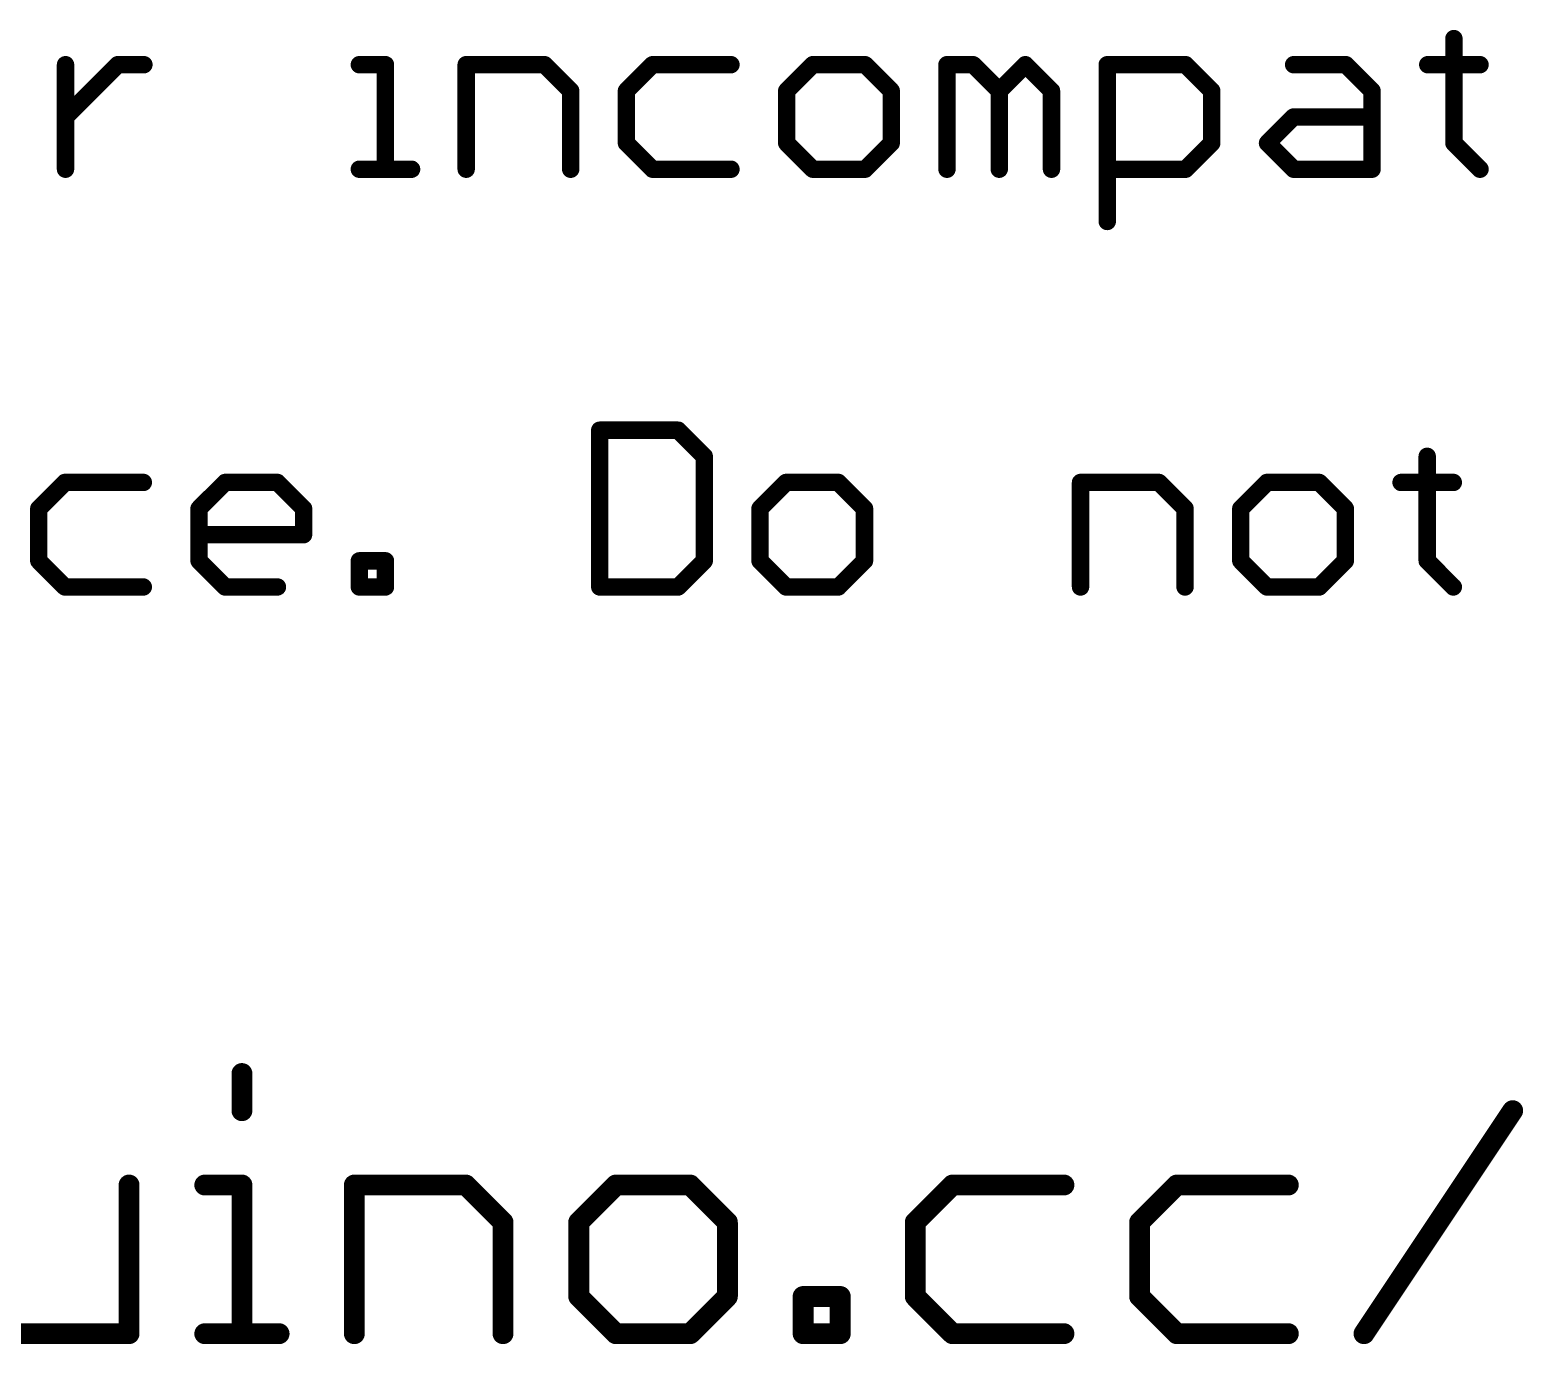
# Model space of a CAD drawing. Extents: x -20 to 130, y -23 to 56.
# Drawn here: x 71.8 to 82.69, y -22.86 to -13.27 of the extents above; entities that cross this region are included whole.
import ezdxf

# ---------------------------------------------------------------- set-up
doc = ezdxf.new("R2010")
doc.units = 0
doc.layers.add('1', color=22, linetype='CONTINUOUS')

msp = doc.modelspace()

# ---------------------------------------------------------------- linework, layer by layer
at = {"layer": '1'}
for points, const_width in [([(82.2202, -13.3342, 1), (82.1567, -13.3342)], 0.0635), ([(72.0897, -13.5249, 1), (72.0262, -13.5249)], 0.0635), ([(72.4393, -13.4931, 1), (72.4393, -13.5566)], 0.0635), ([(72.4617, -13.5473, 1), (72.4168, -13.5024)], 0.0635), ([(72.6299, -13.5566, 1), (72.6299, -13.4931)], 0.0635), ([(74.2018, -13.4931, 1), (74.2018, -13.5566)], 0.0635), ([(74.4242, -13.5249, 1), (74.3607, -13.5249)], 0.0635), ([(74.3925, -13.5566, 1), (74.3925, -13.4931)], 0.0635), ([(74.9814, -13.4931, 1), (74.9814, -13.5566)], 0.0635), ([(75.0132, -13.5249, 1), (74.9497, -13.5249)], 0.0635), ([(75.5759, -13.5024, 1), (75.531, -13.5473)], 0.0635), ([(75.5534, -13.5566, 1), (75.5534, -13.4931)], 0.0635), ([(76.3415, -13.4931, 1), (76.3415, -13.5566)], 0.0635), ([(76.3639, -13.5473, 1), (76.319, -13.5024)], 0.0635), ([(76.9135, -13.5566, 1), (76.9135, -13.4931)], 0.0635), ([(77.5109, -13.4931, 1), (77.5109, -13.5566)], 0.0635), ([(77.5333, -13.5473, 1), (77.4884, -13.5024)], 0.0635), ([(77.9147, -13.5024, 1), (77.8697, -13.5473)], 0.0635), ([(77.8922, -13.5566, 1), (77.8922, -13.4931)], 0.0635), ([(78.5214, -13.5249, 1), (78.4579, -13.5249)], 0.0635), ([(78.4896, -13.4931, 1), (78.4896, -13.5566)], 0.0635), ([(78.7027, -13.5024, 1), (78.6578, -13.5473)], 0.0635), ([(78.6803, -13.5566, 1), (78.6803, -13.4931)], 0.0635), ([(79.084, -13.5024, 1), (79.0391, -13.5473)], 0.0635), ([(79.084, -13.5473, 1), (79.0391, -13.5024)], 0.0635), ([(79.659, -13.4931, 1), (79.659, -13.5566)], 0.0635), ([(79.6908, -13.5249, 1), (79.6273, -13.5249)], 0.0635), ([(80.2534, -13.5024, 1), (80.2085, -13.5473)], 0.0635), ([(80.231, -13.5566, 1), (80.231, -13.4931)], 0.0635), ([(81.0191, -13.4931, 1), (81.0191, -13.5566)], 0.0635), ([(81.4228, -13.5024, 1), (81.3779, -13.5473)], 0.0635), ([(81.4004, -13.5566, 1), (81.4004, -13.4931)], 0.0635), ([(81.9978, -13.4931, 1), (81.9978, -13.5566)], 0.0635), ([(82.3791, -13.5566, 1), (82.3791, -13.4931)], 0.0635), ([(75.7758, -13.7155, 1), (75.7123, -13.7155)], 0.0635), ([(75.7216, -13.738, 1), (75.7665, -13.6931)], 0.0635), ([(76.1826, -13.7155, 1), (76.1191, -13.7155)], 0.0635), ([(76.1284, -13.6931, 1), (76.1733, -13.738)], 0.0635), ([(77.352, -13.7155, 1), (77.2885, -13.7155)], 0.0635), ([(77.2978, -13.6931, 1), (77.3427, -13.738)], 0.0635), ([(78.1146, -13.7155, 1), (78.0511, -13.7155)], 0.0635), ([(78.0604, -13.738, 1), (78.1053, -13.6931)], 0.0635), ([(78.9027, -13.7155, 1), (78.8392, -13.7155)], 0.0635), ([(78.8485, -13.6931, 1), (78.8934, -13.738)], 0.0635), ([(78.8485, -13.738, 1), (78.8934, -13.6931)], 0.0635), ([(79.284, -13.7155, 1), (79.2205, -13.7155)], 0.0635), ([(79.2298, -13.738, 1), (79.2747, -13.6931)], 0.0635), ([(80.4534, -13.7155, 1), (80.3899, -13.7155)], 0.0635), ([(80.3992, -13.738, 1), (80.4441, -13.6931)], 0.0635), ([(81.6228, -13.7155, 1), (81.5593, -13.7155)], 0.0635), ([(81.5686, -13.738, 1), (81.6135, -13.6931)], 0.0635), ([(72.0355, -13.8837, 1), (72.0804, -13.9286)], 0.0635), ([(81.0191, -13.8744, 1), (81.0191, -13.9379)], 0.0635), ([(81.0415, -13.9286, 1), (80.9966, -13.8837)], 0.0635), ([(81.5911, -13.9379, 1), (81.5911, -13.8744)], 0.0635), ([(76.1733, -14.0744, 1), (76.1284, -14.1193)], 0.0635), ([(77.3427, -14.0744, 1), (77.2978, -14.1193)], 0.0635), ([(78.1053, -14.1193, 1), (78.0604, -14.0744)], 0.0635), ([(80.4441, -14.1193, 1), (80.3992, -14.0744)], 0.0635), ([(80.8509, -14.0744, 1), (80.806, -14.1193)], 0.0635), ([(80.806, -14.0744, 1), (80.8509, -14.1193)], 0.0635), ([(82.2109, -14.0744, 1), (82.166, -14.1193)], 0.0635), ([(76.1191, -14.0968, 1), (76.1826, -14.0968)], 0.0635), ([(77.2885, -14.0968, 1), (77.352, -14.0968)], 0.0635), ([(78.0511, -14.0968, 1), (78.1146, -14.0968)], 0.0635), ([(80.3899, -14.0968, 1), (80.4534, -14.0968)], 0.0635), ([(82.1567, -14.0968, 1), (82.2202, -14.0968)], 0.0635), ([(72.0262, -14.2875, 1), (72.0897, -14.2875)], 0.0635), ([(74.2018, -14.2558, 1), (74.2018, -14.3193)], 0.0635), ([(74.3607, -14.2875, 1), (74.4242, -14.2875)], 0.0635), ([(74.5831, -14.3193, 1), (74.5831, -14.2558)], 0.0635), ([(74.9497, -14.2875, 1), (75.0132, -14.2875)], 0.0635), ([(75.7123, -14.2875, 1), (75.7758, -14.2875)], 0.0635), ([(76.3415, -14.2558, 1), (76.3415, -14.3193)], 0.0635), ([(76.319, -14.31, 1), (76.3639, -14.265)], 0.0635), ([(76.9135, -14.3193, 1), (76.9135, -14.2558)], 0.0635), ([(77.5109, -14.2558, 1), (77.5109, -14.3193)], 0.0635), ([(77.4884, -14.31, 1), (77.5333, -14.265)], 0.0635), ([(77.8697, -14.265, 1), (77.9147, -14.31)], 0.0635), ([(77.8922, -14.3193, 1), (77.8922, -14.2558)], 0.0635), ([(78.4579, -14.2875, 1), (78.5214, -14.2875)], 0.0635), ([(78.8392, -14.2875, 1), (78.9027, -14.2875)], 0.0635), ([(79.2205, -14.2875, 1), (79.284, -14.2875)], 0.0635), ([(79.659, -14.2558, 1), (79.659, -14.3193)], 0.0635), ([(80.2085, -14.265, 1), (80.2534, -14.31)], 0.0635), ([(80.231, -14.3193, 1), (80.231, -14.2558)], 0.0635), ([(81.0191, -14.2558, 1), (81.0191, -14.3193)], 0.0635), ([(80.9966, -14.31, 1), (81.0415, -14.265)], 0.0635), ([(81.5593, -14.2875, 1), (81.6228, -14.2875)], 0.0635), ([(81.5911, -14.3193, 1), (81.5911, -14.2558)], 0.0635), ([(82.3567, -14.31, 1), (82.4016, -14.265)], 0.0635), ([(79.6273, -14.6688, 1), (79.6908, -14.6688)], 0.0635), ([(75.9877, -16.1915, 1), (75.9242, -16.1915)], 0.0635), ([(75.9559, -16.1598, 1), (75.9559, -16.2233)], 0.0635), ([(76.5504, -16.1691, 1), (76.5055, -16.214)], 0.0635), ([(76.5279, -16.2233, 1), (76.5279, -16.1598)], 0.0635), ([(76.7503, -16.3822, 1), (76.6868, -16.3822)], 0.0635), ([(76.6961, -16.4046, 1), (76.741, -16.3597)], 0.0635), ([(82.0253, -16.3822, 1), (81.9618, -16.3822)], 0.0635), ([(72.0537, -16.5411, 1), (72.0537, -16.6046)], 0.0635), ([(72.0761, -16.5953, 1), (72.0312, -16.5504)], 0.0635), ([(72.6257, -16.6046, 1), (72.6257, -16.5411)], 0.0635), ([(73.2231, -16.5411, 1), (73.2231, -16.6046)], 0.0635), ([(73.2455, -16.5953, 1), (73.2006, -16.5504)], 0.0635), ([(73.6269, -16.5504, 1), (73.582, -16.5953)], 0.0635), ([(73.6044, -16.6046, 1), (73.6044, -16.5411)], 0.0635), ([(77.316, -16.5411, 1), (77.316, -16.6046)], 0.0635), ([(77.3384, -16.5953, 1), (77.2935, -16.5504)], 0.0635), ([(77.7198, -16.5504, 1), (77.6749, -16.5953)], 0.0635), ([(77.6973, -16.6046, 1), (77.6973, -16.5411)], 0.0635), ([(79.4959, -16.5729, 1), (79.4324, -16.5729)], 0.0635), ([(79.4641, -16.5411, 1), (79.4641, -16.6046)], 0.0635), ([(80.0585, -16.5504, 1), (80.0136, -16.5953)], 0.0635), ([(80.0361, -16.6046, 1), (80.0361, -16.5411)], 0.0635), ([(80.8242, -16.5411, 1), (80.8242, -16.6046)], 0.0635), ([(80.8466, -16.5953, 1), (80.8017, -16.5504)], 0.0635), ([(81.2279, -16.5504, 1), (81.183, -16.5953)], 0.0635), ([(81.2055, -16.6046, 1), (81.2055, -16.5411)], 0.0635), ([(81.8029, -16.5411, 1), (81.8029, -16.6046)], 0.0635), ([(82.1842, -16.6046, 1), (82.1842, -16.5411)], 0.0635), ([(71.8948, -16.7635, 1), (71.8313, -16.7635)], 0.0635), ([(71.8406, -16.7411, 1), (71.8855, -16.786)], 0.0635), ([(73.0642, -16.7635, 1), (73.0007, -16.7635)], 0.0635), ([(73.01, -16.7411, 1), (73.0549, -16.786)], 0.0635), ([(73.8268, -16.7635, 1), (73.7633, -16.7635)], 0.0635), ([(73.7726, -16.786, 1), (73.8175, -16.7411)], 0.0635), ([(77.1571, -16.7635, 1), (77.0936, -16.7635)], 0.0635), ([(77.1029, -16.7411, 1), (77.1478, -16.786)], 0.0635), ([(77.9197, -16.7635, 1), (77.8562, -16.7635)], 0.0635), ([(77.8655, -16.786, 1), (77.9104, -16.7411)], 0.0635), ([(80.2585, -16.7635, 1), (80.195, -16.7635)], 0.0635), ([(80.2043, -16.786, 1), (80.2492, -16.7411)], 0.0635), ([(80.6653, -16.7635, 1), (80.6018, -16.7635)], 0.0635), ([(80.6111, -16.7411, 1), (80.656, -16.786)], 0.0635), ([(81.4279, -16.7635, 1), (81.3644, -16.7635)], 0.0635), ([(81.3737, -16.786, 1), (81.4186, -16.7411)], 0.0635), ([(73.0324, -16.9224, 1), (73.0324, -16.9859)], 0.0635), ([(73.7633, -16.9542, 1), (73.8268, -16.9542)], 0.0635), ([(73.7951, -16.9859, 1), (73.7951, -16.9224)], 0.0635), ([(71.8855, -17.1224, 1), (71.8406, -17.1673)], 0.0635), ([(73.0549, -17.1224, 1), (73.01, -17.1673)], 0.0635), ([(74.2018, -17.1131, 1), (74.2018, -17.1766)], 0.0635), ([(74.2336, -17.1448, 1), (74.1701, -17.1448)], 0.0635), ([(74.4242, -17.1448, 1), (74.3607, -17.1448)], 0.0635), ([(74.3925, -17.1766, 1), (74.3925, -17.1131)], 0.0635), ([(76.741, -17.1673, 1), (76.6961, -17.1224)], 0.0635), ([(77.1478, -17.1224, 1), (77.1029, -17.1673)], 0.0635), ([(77.9104, -17.1673, 1), (77.8655, -17.1224)], 0.0635), ([(80.656, -17.1224, 1), (80.6111, -17.1673)], 0.0635), ([(81.4186, -17.1673, 1), (81.3737, -17.1224)], 0.0635), ([(82.016, -17.1224, 1), (81.9711, -17.1673)], 0.0635), ([(71.8313, -17.1448, 1), (71.8948, -17.1448)], 0.0635), ([(73.0007, -17.1448, 1), (73.0642, -17.1448)], 0.0635), ([(76.6868, -17.1448, 1), (76.7503, -17.1448)], 0.0635), ([(77.0936, -17.1448, 1), (77.1571, -17.1448)], 0.0635), ([(77.8562, -17.1448, 1), (77.9197, -17.1448)], 0.0635), ([(80.6018, -17.1448, 1), (80.6653, -17.1448)], 0.0635), ([(81.3644, -17.1448, 1), (81.4279, -17.1448)], 0.0635), ([(81.9618, -17.1448, 1), (82.0253, -17.1448)], 0.0635), ([(72.0537, -17.3038, 1), (72.0537, -17.3672)], 0.0635), ([(72.0312, -17.358, 1), (72.0761, -17.313)], 0.0635), ([(72.6257, -17.3672, 1), (72.6257, -17.3038)], 0.0635), ([(73.2231, -17.3038, 1), (73.2231, -17.3672)], 0.0635), ([(73.2006, -17.358, 1), (73.2455, -17.313)], 0.0635), ([(73.6044, -17.3672, 1), (73.6044, -17.3038)], 0.0635), ([(74.2018, -17.3038, 1), (74.2018, -17.3672)], 0.0635), ([(74.1701, -17.3355, 1), (74.2336, -17.3355)], 0.0635), ([(74.3607, -17.3355, 1), (74.4242, -17.3355)], 0.0635), ([(74.3925, -17.3672, 1), (74.3925, -17.3038)], 0.0635), ([(75.9559, -17.3038, 1), (75.9559, -17.3672)], 0.0635), ([(75.9242, -17.3355, 1), (75.9877, -17.3355)], 0.0635), ([(76.5055, -17.313, 1), (76.5504, -17.358)], 0.0635), ([(76.5279, -17.3672, 1), (76.5279, -17.3038)], 0.0635), ([(77.316, -17.3038, 1), (77.316, -17.3672)], 0.0635), ([(77.2935, -17.358, 1), (77.3384, -17.313)], 0.0635), ([(77.6749, -17.313, 1), (77.7198, -17.358)], 0.0635), ([(77.6973, -17.3672, 1), (77.6973, -17.3038)], 0.0635), ([(79.4324, -17.3355, 1), (79.4959, -17.3355)], 0.0635), ([(80.195, -17.3355, 1), (80.2585, -17.3355)], 0.0635), ([(80.8242, -17.3038, 1), (80.8242, -17.3672)], 0.0635), ([(80.8017, -17.358, 1), (80.8466, -17.313)], 0.0635), ([(81.183, -17.313, 1), (81.2279, -17.358)], 0.0635), ([(81.2055, -17.3672, 1), (81.2055, -17.3038)], 0.0635), ([(82.1618, -17.358, 1), (82.2067, -17.313)], 0.0635), ([(73.3834, -20.8856, 1), (73.3072, -20.8856)], 0.0762), ([(73.3072, -21.1568, 1), (73.3834, -21.1568)], 0.0762), ([(82.6491, -21.1779, 1), (82.5857, -21.1357)], 0.0762), ([(72.5597, -21.6991, 1), (72.4835, -21.6991)], 0.0762), ([(73.0741, -21.661, 1), (73.0741, -21.7372)], 0.0762), ([(73.3834, -21.6991, 1), (73.3072, -21.6991)], 0.0762), ([(73.3453, -21.7372, 1), (73.3453, -21.661)], 0.0762), ([(74.2036, -21.6991, 1), (74.1274, -21.6991)], 0.0762), ([(74.1655, -21.661, 1), (74.1655, -21.7372)], 0.0762), ([(75.006, -21.6722, 1), (74.9521, -21.7261)], 0.0762), ([(74.979, -21.7372, 1), (74.979, -21.661)], 0.0762), ([(76.0739, -21.661, 1), (76.0739, -21.7372)], 0.0762), ([(76.1008, -21.7261, 1), (76.0469, -21.6722)], 0.0762), ([(76.6431, -21.6722, 1), (76.5893, -21.7261)], 0.0762), ([(76.6162, -21.7372, 1), (76.6162, -21.661)], 0.0762), ([(78.5296, -21.661, 1), (78.5296, -21.7372)], 0.0762), ([(78.5565, -21.7261, 1), (78.5027, -21.6722)], 0.0762), ([(79.3431, -21.7372, 1), (79.3431, -21.661)], 0.0762), ([(80.1668, -21.661, 1), (80.1668, -21.7372)], 0.0762), ([(80.1937, -21.7261, 1), (80.1398, -21.6722)], 0.0762), ([(80.9802, -21.7372, 1), (80.9802, -21.661)], 0.0762), ([(75.2883, -21.9703, 1), (75.2121, -21.9703)], 0.0762), ([(75.8408, -21.9703, 1), (75.7646, -21.9703)], 0.0762), ([(76.9255, -21.9703, 1), (76.8493, -21.9703)], 0.0762), ([(78.2965, -21.9703, 1), (78.2203, -21.9703)], 0.0762), ([(79.9337, -21.9703, 1), (79.8575, -21.9703)], 0.0762), ([(75.2233, -21.9972, 1), (75.2771, -21.9434)], 0.0762), ([(75.7758, -21.9434, 1), (75.8296, -21.9972)], 0.0762), ([(76.8604, -21.9972, 1), (76.9143, -21.9434)], 0.0762), ([(78.2315, -21.9434, 1), (78.2854, -21.9972)], 0.0762), ([(79.8686, -21.9434, 1), (79.9225, -21.9972)], 0.0762), ([(75.8296, -22.4857, 1), (75.7758, -22.5396)], 0.0762), ([(76.9143, -22.5396, 1), (76.8604, -22.4857)], 0.0762), ([(77.478, -22.5126, 1), (77.4018, -22.5126)], 0.0762), ([(77.4399, -22.4745, 1), (77.4399, -22.5507)], 0.0762), ([(77.7491, -22.5126, 1), (77.6729, -22.5126)], 0.0762), ([(77.711, -22.5507, 1), (77.711, -22.4745)], 0.0762), ([(78.2854, -22.4857, 1), (78.2315, -22.5396)], 0.0762), ([(79.9225, -22.4857, 1), (79.8686, -22.5396)], 0.0762), ([(75.7646, -22.5126, 1), (75.8408, -22.5126)], 0.0762), ([(76.8493, -22.5126, 1), (76.9255, -22.5126)], 0.0762), ([(78.2203, -22.5126, 1), (78.2965, -22.5126)], 0.0762), ([(79.8575, -22.5126, 1), (79.9337, -22.5126)], 0.0762), ([(72.4835, -22.7838, 1), (72.5597, -22.7838)], 0.0762), ([(72.5216, -22.8219, 1), (72.5216, -22.7457)], 0.0762), ([(73.0741, -22.7457, 1), (73.0741, -22.8219)], 0.0762), ([(73.3072, -22.7838, 1), (73.3834, -22.7838)], 0.0762), ([(73.6164, -22.8219, 1), (73.6164, -22.7457)], 0.0762), ([(74.1274, -22.7838, 1), (74.2036, -22.7838)], 0.0762), ([(75.2121, -22.7838, 1), (75.2883, -22.7838)], 0.0762), ([(76.0739, -22.7457, 1), (76.0739, -22.8219)], 0.0762), ([(76.0469, -22.8107, 1), (76.1008, -22.7569)], 0.0762), ([(76.5893, -22.7569, 1), (76.6431, -22.8107)], 0.0762), ([(76.6162, -22.8219, 1), (76.6162, -22.7457)], 0.0762), ([(77.4399, -22.7457, 1), (77.4399, -22.8219)], 0.0762), ([(77.4018, -22.7838, 1), (77.478, -22.7838)], 0.0762), ([(77.6729, -22.7838, 1), (77.7491, -22.7838)], 0.0762), ([(77.711, -22.8219, 1), (77.711, -22.7457)], 0.0762), ([(78.5296, -22.7457, 1), (78.5296, -22.8219)], 0.0762), ([(78.5027, -22.8107, 1), (78.5565, -22.7569)], 0.0762), ([(79.3431, -22.8219, 1), (79.3431, -22.7457)], 0.0762), ([(80.1668, -22.7457, 1), (80.1668, -22.8219)], 0.0762), ([(80.1398, -22.8107, 1), (80.1937, -22.7569)], 0.0762), ([(80.9802, -22.8219, 1), (80.9802, -22.7457)], 0.0762), ([(81.501, -22.7627, 1), (81.5644, -22.8049)], 0.0762)]:
    msp.add_lwpolyline(points, format="xyb", dxfattribs=dict(at, const_width=const_width))
for points, const_width in [([(82.1885, -13.3342), (82.1885, -14.0968)], 0.127), ([(72.0579, -14.2875), (72.0579, -13.5249)], 0.127), ([(72.0579, -13.9062), (72.4393, -13.5249)], 0.127), ([(72.4393, -13.5249), (72.6299, -13.5249)], 0.127), ([(74.2018, -13.5249), (74.3925, -13.5249)], 0.127), ([(74.3925, -13.5249), (74.3925, -14.2875)], 0.127), ([(74.9814, -14.2875), (74.9814, -13.5249)], 0.127), ([(74.9814, -13.5249), (75.5534, -13.5249)], 0.127), ([(75.5534, -13.5249), (75.7441, -13.7155)], 0.127), ([(76.3415, -13.5249), (76.1508, -13.7155)], 0.127), ([(76.9135, -13.5249), (76.3415, -13.5249)], 0.127), ([(77.5109, -13.5249), (77.3202, -13.7155)], 0.127), ([(77.8922, -13.5249), (77.5109, -13.5249)], 0.127), ([(78.0829, -13.7155), (77.8922, -13.5249)], 0.127), ([(78.4896, -14.2875), (78.4896, -13.5249)], 0.127), ([(78.4896, -13.5249), (78.6803, -13.5249)], 0.127), ([(78.6803, -13.5249), (78.8709, -13.7155)], 0.127), ([(78.8709, -13.7155), (79.0616, -13.5249)], 0.127), ([(79.0616, -13.5249), (79.2523, -13.7155)], 0.127), ([(79.659, -14.6688), (79.659, -13.5249)], 0.127), ([(79.659, -13.5249), (80.231, -13.5249)], 0.127), ([(80.231, -13.5249), (80.4217, -13.7155)], 0.127), ([(81.0191, -13.5249), (81.4004, -13.5249)], 0.127), ([(81.4004, -13.5249), (81.5911, -13.7155)], 0.127), ([(81.9978, -13.5249), (82.3791, -13.5249)], 0.127), ([(75.7441, -13.7155), (75.7441, -14.2875)], 0.127), ([(76.1508, -13.7155), (76.1508, -14.0968)], 0.127), ([(77.3202, -13.7155), (77.3202, -14.0968)], 0.127), ([(78.0829, -14.0968), (78.0829, -13.7155)], 0.127), ([(78.8709, -13.7155), (78.8709, -14.2875)], 0.127), ([(79.2523, -13.7155), (79.2523, -14.2875)], 0.127), ([(80.4217, -13.7155), (80.4217, -14.0968)], 0.127), ([(81.5911, -13.7155), (81.5911, -14.2875)], 0.127), ([(80.8284, -14.0968), (81.0191, -13.9062)], 0.127), ([(81.0191, -13.9062), (81.5911, -13.9062)], 0.127), ([(76.1508, -14.0968), (76.3415, -14.2875)], 0.127), ([(77.3202, -14.0968), (77.5109, -14.2875)], 0.127), ([(77.8922, -14.2875), (78.0829, -14.0968)], 0.127), ([(80.4217, -14.0968), (80.231, -14.2875)], 0.127), ([(81.0191, -14.2875), (80.8284, -14.0968)], 0.127), ([(82.1885, -14.0968), (82.3791, -14.2875)], 0.127), ([(74.2018, -14.2875), (74.5831, -14.2875)], 0.127), ([(76.3415, -14.2875), (76.9135, -14.2875)], 0.127), ([(77.5109, -14.2875), (77.8922, -14.2875)], 0.127), ([(80.231, -14.2875), (79.659, -14.2875)], 0.127), ([(81.5911, -14.2875), (81.0191, -14.2875)], 0.127), ([(75.9559, -16.1915), (75.9559, -17.3355)], 0.127), ([(76.5279, -16.1915), (75.9559, -16.1915)], 0.127), ([(76.7186, -16.3822), (76.5279, -16.1915)], 0.127), ([(76.7186, -17.1448), (76.7186, -16.3822)], 0.127), ([(81.9936, -16.3822), (81.9936, -17.1448)], 0.127), ([(72.0537, -16.5729), (71.863, -16.7635)], 0.127), ([(72.6257, -16.5729), (72.0537, -16.5729)], 0.127), ([(73.0324, -16.7635), (73.2231, -16.5729)], 0.127), ([(73.2231, -16.5729), (73.6044, -16.5729)], 0.127), ([(73.6044, -16.5729), (73.7951, -16.7635)], 0.127), ([(77.316, -16.5729), (77.1253, -16.7635)], 0.127), ([(77.6973, -16.5729), (77.316, -16.5729)], 0.127), ([(77.888, -16.7635), (77.6973, -16.5729)], 0.127), ([(79.4641, -17.3355), (79.4641, -16.5729)], 0.127), ([(79.4641, -16.5729), (80.0361, -16.5729)], 0.127), ([(80.0361, -16.5729), (80.2268, -16.7635)], 0.127), ([(80.8242, -16.5729), (80.6335, -16.7635)], 0.127), ([(81.2055, -16.5729), (80.8242, -16.5729)], 0.127), ([(81.3962, -16.7635), (81.2055, -16.5729)], 0.127), ([(81.8029, -16.5729), (82.1842, -16.5729)], 0.127), ([(71.863, -16.7635), (71.863, -17.1448)], 0.127), ([(73.0324, -17.1448), (73.0324, -16.7635)], 0.127), ([(73.7951, -16.7635), (73.7951, -16.9542)], 0.127), ([(77.1253, -16.7635), (77.1253, -17.1448)], 0.127), ([(77.888, -17.1448), (77.888, -16.7635)], 0.127), ([(80.2268, -16.7635), (80.2268, -17.3355)], 0.127), ([(80.6335, -16.7635), (80.6335, -17.1448)], 0.127), ([(81.3962, -17.1448), (81.3962, -16.7635)], 0.127), ([(73.7951, -16.9542), (73.0324, -16.9542)], 0.127), ([(71.863, -17.1448), (72.0537, -17.3355)], 0.127), ([(73.2231, -17.3355), (73.0324, -17.1448)], 0.127), ([(74.2018, -17.3355), (74.2018, -17.1448)], 0.127), ([(74.2018, -17.1448), (74.3925, -17.1448)], 0.127), ([(74.3925, -17.1448), (74.3925, -17.3355)], 0.127), ([(76.5279, -17.3355), (76.7186, -17.1448)], 0.127), ([(77.1253, -17.1448), (77.316, -17.3355)], 0.127), ([(77.6973, -17.3355), (77.888, -17.1448)], 0.127), ([(80.6335, -17.1448), (80.8242, -17.3355)], 0.127), ([(81.2055, -17.3355), (81.3962, -17.1448)], 0.127), ([(81.9936, -17.1448), (82.1842, -17.3355)], 0.127), ([(72.0537, -17.3355), (72.6257, -17.3355)], 0.127), ([(73.6044, -17.3355), (73.2231, -17.3355)], 0.127), ([(74.3925, -17.3355), (74.2018, -17.3355)], 0.127), ([(75.9559, -17.3355), (76.5279, -17.3355)], 0.127), ([(77.316, -17.3355), (77.6973, -17.3355)], 0.127), ([(80.8242, -17.3355), (81.2055, -17.3355)], 0.127), ([(73.3453, -20.8856), (73.3453, -21.1568)], 0.1524), ([(81.5327, -22.7838), (82.6174, -21.1568)], 0.1524), ([(72.5216, -22.7838), (72.5216, -21.6991)], 0.1524), ([(73.0741, -21.6991), (73.3453, -21.6991)], 0.1524), ([(73.3453, -21.6991), (73.3453, -22.7838)], 0.1524), ([(74.1655, -22.7838), (74.1655, -21.6991)], 0.1524), ([(74.1655, -21.6991), (74.979, -21.6991)], 0.1524), ([(74.979, -21.6991), (75.2502, -21.9703)], 0.1524), ([(76.0739, -21.6991), (75.8027, -21.9703)], 0.1524), ([(76.6162, -21.6991), (76.0739, -21.6991)], 0.1524), ([(76.8874, -21.9703), (76.6162, -21.6991)], 0.1524), ([(78.5296, -21.6991), (78.2584, -21.9703)], 0.1524), ([(79.3431, -21.6991), (78.5296, -21.6991)], 0.1524), ([(80.1668, -21.6991), (79.8956, -21.9703)], 0.1524), ([(80.9802, -21.6991), (80.1668, -21.6991)], 0.1524), ([(75.2502, -21.9703), (75.2502, -22.7838)], 0.1524), ([(75.8027, -21.9703), (75.8027, -22.5126)], 0.1524), ([(76.8874, -22.5126), (76.8874, -21.9703)], 0.1524), ([(78.2584, -21.9703), (78.2584, -22.5126)], 0.1524), ([(79.8956, -21.9703), (79.8956, -22.5126)], 0.1524), ([(75.8027, -22.5126), (76.0739, -22.7838)], 0.1524), ([(76.6162, -22.7838), (76.8874, -22.5126)], 0.1524), ([(77.4399, -22.7838), (77.4399, -22.5126)], 0.1524), ([(77.4399, -22.5126), (77.711, -22.5126)], 0.1524), ([(77.711, -22.5126), (77.711, -22.7838)], 0.1524), ([(78.2584, -22.5126), (78.5296, -22.7838)], 0.1524), ([(79.8956, -22.5126), (80.1668, -22.7838)], 0.1524), ([(71.7081, -22.7838), (72.5216, -22.7838)], 0.1524), ([(73.0741, -22.7838), (73.6164, -22.7838)], 0.1524), ([(76.0739, -22.7838), (76.6162, -22.7838)], 0.1524), ([(77.711, -22.7838), (77.4399, -22.7838)], 0.1524), ([(78.5296, -22.7838), (79.3431, -22.7838)], 0.1524), ([(80.1668, -22.7838), (80.9802, -22.7838)], 0.1524)]:
    msp.add_lwpolyline(points, dxfattribs=dict(at, const_width=const_width))

doc.saveas('drawing.dxf')
